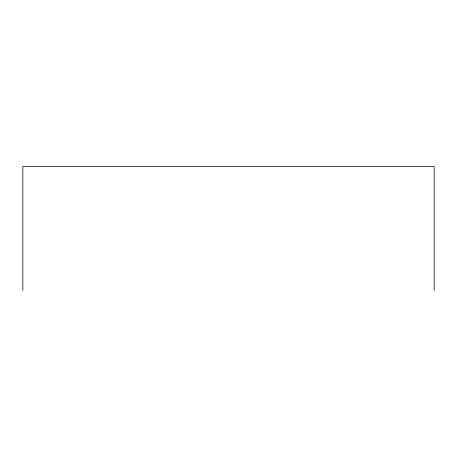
<?xml version="1.0" encoding="UTF-8"?>
<svg xmlns="http://www.w3.org/2000/svg" width="457" height="457" viewBox="0 0 457 457"><rect width="100%" height="100%" fill="white"/><g stroke="black" fill="none" stroke-linecap="round" stroke-linejoin="round"><path stroke-width="0.69" d="M434.15 290.418L434.15 166.582L22.85 166.582L22.85 290.418"/></g></svg>
